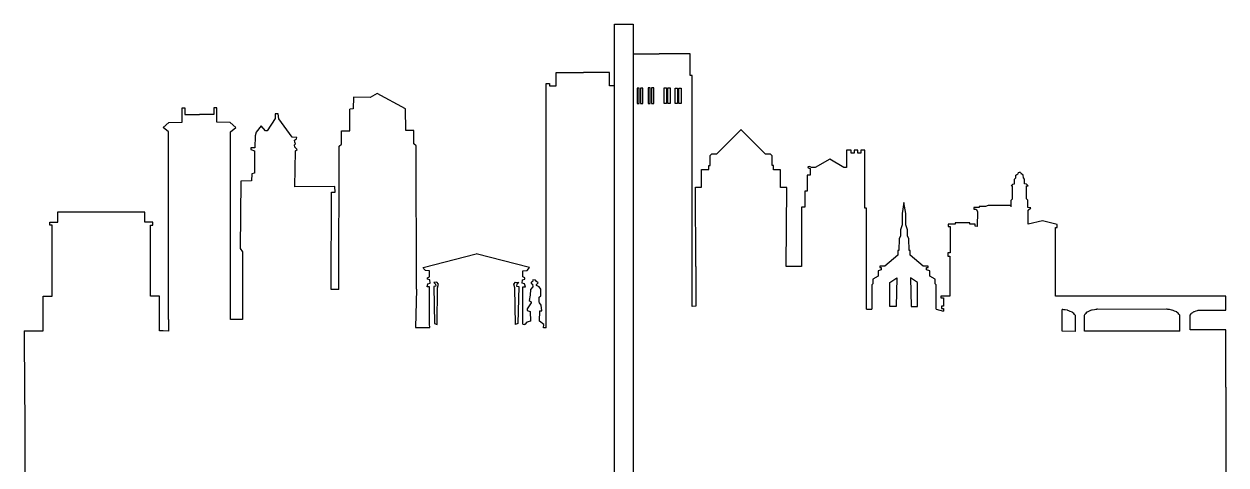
# Model space of a CAD drawing. Extents: x -114 to 89, y 7 to 226.
# Drawn here: x -114 to 89.1, y 151 to 225.5 of the extents above; entities that cross this region are included whole.
import ezdxf

# ---------------------------------------------------------------- set-up
doc = ezdxf.new("R2010")
doc.units = 0
doc.layers.add('outline', color=7, linetype='CONTINUOUS')

msp = doc.modelspace()

# ---------------------------------------------------------------- linework, layer by layer
at = {"layer": 'outline', "color": 7}
for points in [[(-14.200295, 225.528107), (-11.033998, 225.528107), (-11.033998, 94.126667), (-14.200295, 94.126667)], [(-10.023125, 214.699998), (-10.395595, 214.699998), (-10.395595, 212.079406), (-10.023125, 212.079406), (-10.023125, 214.699998)], [(-9.415819, 214.699998), (-9.788289, 214.699998), (-9.788289, 212.079406), (-9.415819, 212.079406), (-9.415819, 214.699998)], [(-8.163025, 214.713137), (-8.535495, 214.713137), (-8.535495, 212.092545), (-8.163025, 212.092545), (-8.163025, 214.713137)], [(-7.555721, 214.713137), (-7.928191, 214.713137), (-7.928191, 212.092545), (-7.555721, 212.092545), (-7.555721, 214.713137)], [(-5.789281, 214.713137), (-5.416811, 214.713137), (-5.416811, 212.092545), (-5.789281, 212.092545), (-5.789281, 214.713137)], [(-5.181978, 214.713137), (-4.809508, 214.713137), (-4.809508, 212.092545), (-5.181978, 212.092545), (-5.181978, 214.713137)], [(-3.929184, 214.699998), (-3.556714, 214.699998), (-3.556714, 212.079406), (-3.929184, 212.079406), (-3.929184, 214.699998)], [(-3.321879, 214.699998), (-2.949409, 214.699998), (-2.949409, 212.079406), (-3.321879, 212.079406), (-3.321879, 214.699998)], [(-44.184781, 174.72964), (-44.087871, 180.91288), (-43.952187, 181.55253), (-44.22355, 181.86265), (-44.746899, 181.84325), (-44.456153, 181.51372), (-44.397993, 181.2036), (-44.746892, 181.126), (-44.630593, 174.88463)], [(-30.958671, 174.72964), (-31.05559, 180.912881), (-31.191274, 181.552533), (-30.919912, 181.862651), (-30.396563, 181.843252), (-30.687309, 181.513721), (-30.745469, 181.2036), (-30.396569, 181.126001), (-30.512869, 174.884631), (-30.958671, 174.72964)], [(33.414629, 177.77373), (32.351088, 177.77373), (32.351088, 181.83798), (33.509588, 182.59766)], [(35.921555, 177.77373), (36.985096, 177.77373), (36.985096, 181.83798), (35.826596, 182.59766)]]:
    msp.add_lwpolyline(points, close=True, dxfattribs=at)
for points in [[(-11.034042, 220.49967), (-6.672502, 220.497347)], [(-1.084061, 177.735693), (-1.084061, 216.844255), (-1.419016, 216.844255), (-1.419016, 220.500146), (-6.672502, 220.497347)], [(-25.77047, 174.151153), (-25.77047, 215.46997), (-25.195271, 215.46997), (-25.195271, 215.085718), (-24.042519, 215.085718), (-24.042519, 217.333581), (-19.693401, 217.333581), (-19.4182, 217.333581)], [(-14.200123, 215.085718), (-15.069082, 215.085718), (-15.069082, 217.333581), (-19.4182, 217.333581)], [(-49.50717, 211.201696), (-54.326385, 213.806675), (-55.498626, 213.103332), (-58.338056, 213.155422), (-58.364106, 211.175636), (-58.928873, 211.148596)], [(-89.585286, 175.53592), (-89.585286, 207.296586), (-90.472115, 208.031776), (-89.526861, 208.872003), (-87.286259, 208.906993), (-87.286259, 211.357653), (-86.796129, 211.357653), (-86.796129, 210.202342), (-84.34547, 210.202342)], [(-60.769016, 180.61989), (-62.08923, 180.64529), (-62.03714, 197.108761), (-61.437994, 197.108761), (-61.464044, 198.046551), (-68.236995, 198.020451), (-68.132793, 204.06402), (-67.846244, 204.298468), (-68.236992, 204.715267), (-68.289082, 205.106014), (-68.106732, 205.288358), (-68.236981, 205.574907), (-68.263031, 205.913556), (-67.950434, 206.121954), (-67.888334, 206.353726), (-68.653781, 206.408506), (-70.946165, 209.508431), (-71.024315, 210.315977), (-71.545312, 210.315977), (-71.545312, 209.534481), (-72.899903, 207.450501), (-73.212501, 207.450501), (-73.941895, 208.33619), (-74.749439, 207.216052), (-74.931788, 206.616904), (-74.960478, 204.60486), (-75.663051, 204.58728), (-75.663051, 204.288686), (-75.030734, 204.095478), (-75.048304, 200.319141), (-75.517118, 200.193521), (-75.557668, 199.019381), (-77.366794, 198.949181), (-77.454614, 187.56751), (-77.050633, 187.00545), (-77.050633, 175.53596), (-79.105659, 175.53596), (-79.105654, 207.296581), (-78.218826, 208.031776), (-79.164079, 208.872003), (-81.404682, 208.906993), (-81.404682, 211.357653), (-81.894812, 211.357653), (-81.894812, 210.202342), (-84.34547, 210.202342)], [(-60.769016, 180.61989), (-60.717086, 204.867831), (-60.335553, 205.23527), (-60.335553, 207.44951), (-58.954914, 207.44951), (-58.928864, 211.148582)], [(-47.667024, 180.673), (-47.718954, 204.920945), (-48.100486, 205.288384), (-48.100486, 207.502623), (-49.481127, 207.502623), (-49.507177, 211.201696)], [(-0.440204, 184.5359), (-0.513044, 197.927871), (0.522611, 197.927871), (0.522611, 200.911174), (1.728295, 200.911174), (1.728295, 201.622223), (1.975617, 201.622223), (1.975617, 203.27617), (2.253855, 203.554407), (3.073103, 203.554407), (7.221461, 207.702769)], [(14.832463, 184.50252), (14.905303, 197.894501), (13.869647, 197.894501), (13.869647, 200.877801), (12.663962, 200.877801), (12.663962, 201.58885), (12.416642, 201.58885), (12.416642, 203.242798), (12.138404, 203.521034), (11.319157, 203.521034), (7.170798, 207.669398)], [(28.399027, 177.3387), (28.399027, 194.36216), (28.120788, 194.36216), (28.120788, 204.170615), (27.404345, 204.170615), (27.404345, 203.692982), (26.943775, 203.692982), (26.943775, 204.187674), (26.295565, 204.187674), (26.295565, 203.692982), (25.783819, 203.692982), (25.783819, 204.170615), (24.982081, 204.170615), (24.982081, 201.253663), (24.555626, 201.253663), (22.201599, 202.703614), (19.711103, 201.270723), (19.114067, 201.270723), (18.738784, 201.45837), (18.499973, 201.40717), (18.517033, 201.236582), (18.858194, 201.117186), (18.875254, 199.974291), (18.380572, 199.974291), (18.380572, 197.279101), (17.971161, 197.279101), (17.971161, 194.53273), (17.374125, 194.53273), (17.374125, 184.50251), (14.832455, 184.50251)], [(52.844151, 194.600835), (52.844151, 195.724775), (53.081564, 195.966614), (53.081564, 198.185272), (52.818678, 198.174767), (53.10259, 198.437637), (53.407522, 198.490215), (53.397069, 199.278836), (53.617892, 199.510164), (53.64946, 199.983336)], [(55.670291, 194.595403), (55.670291, 195.719341), (55.432877, 195.961185), (55.432877, 198.179839), (55.695761, 198.16934), (55.411852, 198.43221), (55.106917, 198.484788), (55.117375, 199.273409), (54.896555, 199.504737), (54.86499, 199.977909)], [(60.324375, 179.52127), (60.324375, 191.14344), (60.627851, 191.14344), (60.627851, 191.65044), (58.120993, 192.24195), (55.698619, 191.70678), (55.698619, 194.07281), (56.177467, 194.43898), (55.670454, 194.49528), (55.670454, 195.71919), (55.433045, 195.96104), (55.433045, 198.179691), (55.695921, 198.168891), (55.41202, 198.431771), (55.107086, 198.484371), (55.117556, 199.272991), (54.896742, 199.504311), (54.865182, 199.977491)], [(40.137745, 177.31793), (40.137745, 181.43916), (39.966817, 181.61009), (39.966817, 182.40774), (39.095579, 182.91075), (39.095579, 183.79415), (38.538026, 183.94354), (38.538026, 184.3639), (38.789325, 184.3639), (38.789325, 184.5728), (37.95368, 184.5728), (35.750626, 186.45299), (35.769606, 187.25066), (35.57969, 187.23176), (35.54173, 189.28288), (35.294836, 189.64372), (35.294836, 190.70727), (35.009957, 191.5809), (35.009957, 193.46108), (34.687085, 195.36019), (34.421193, 193.46099), (34.421193, 191.5808), (34.136313, 190.70718), (34.136313, 189.64364), (33.88942, 189.28278), (33.85146, 187.23167), (33.661544, 187.25067), (33.680524, 186.45301), (31.477471, 184.57282), (30.641826, 184.57282), (30.641826, 184.36391), (30.893125, 184.36391), (30.893125, 183.94354), (30.335572, 183.79416), (30.335572, 182.91076), (29.464334, 182.40775), (29.464334, 181.61009), (29.293405, 181.43917), (29.293405, 177.31794)], [(-113.99313, 173.65637), (-110.7507, 173.65637), (-110.7507, 179.50779), (-109.23982, 179.50779), (-109.23982, 191.38941), (-109.23982, 191.49832), (-109.64678, 191.49832), (-109.64678, 192.04283), (-108.27692, 192.04283), (-108.27692, 193.74512), (-100.27806, 193.74512)], [(-90.472855, 173.65205), (-91.123811, 173.65205), (-91.123811, 179.50348), (-92.634684, 179.50348), (-92.634684, 191.38509), (-92.634684, 191.49401), (-92.227735, 191.49401), (-92.227735, 192.0385), (-93.597593, 192.0385), (-93.597593, 193.7408), (-101.59645, 193.7408)], [(52.84758, 194.85425), (48.96635, 194.85425), (48.493173, 194.68876), (47.452208, 194.68876), (47.452208, 194.49948), (46.516362, 194.49948), (46.516362, 194.22611), (46.894915, 194.22611), (47.122613, 193.8317), (47.084183, 191.31347), (46.758209, 191.32427), (46.758209, 191.70281), (45.874957, 191.70281), (45.874957, 191.93414), (43.382921, 191.93414), (43.382921, 191.69229), (42.194733, 191.69229), (42.194733, 191.27169), (42.51018, 191.27169), (42.51018, 186.83438), (42.142158, 186.83438), (42.142158, 186.29811), (42.468118, 186.29811), (42.468118, 179.50547), (40.932932, 179.50547), (40.932932, 179.25311), (41.427137, 179.25311), (41.427137, 177.83358), (41.048594, 177.83358), (41.048594, 177.42351), (41.416616, 177.42351), (41.416616, 176.9924)], [(60.324374, 179.52127), (60.324374, 191.14344), (60.627849, 191.14344), (60.627849, 191.65044), (58.120991, 192.24195), (55.698618, 191.70678), (55.698618, 194.07281), (56.177466, 194.43898), (55.670453, 194.49528), (55.670453, 194.59529)], [(-45.453065, 174.7952), (-45.453065, 181.11148), (-45.876282, 181.11148), (-45.74142, 181.61478), (-45.360012, 181.71693), (-45.397202, 182.26928), (-45.804447, 182.37314), (-45.804447, 182.60473), (-45.477051, 182.77242), (-45.477051, 183.78653), (-46.171765, 183.83453), (-46.427292, 184.15394), (-46.555056, 184.35356), (-37.571732, 186.69322)], [(-29.690388, 174.795241), (-29.690388, 181.111523), (-29.267171, 181.111523), (-29.402034, 181.614821), (-29.783442, 181.716971), (-29.746252, 182.269321), (-29.339008, 182.37318), (-29.339008, 182.604773), (-29.666406, 182.77246), (-29.666406, 183.786571), (-28.971692, 183.834572), (-28.716165, 184.153982), (-28.588403, 184.353602), (-37.571725, 186.693262)], [(-0.440204, 184.5359), (-0.440204, 177.819312), (-1.084061, 177.735611)], [(-26.945733, 179.311843), (-26.648907, 179.566261), (-26.627687, 180.711171), (-26.924513, 181.11402), (-27.412159, 181.304832), (-27.390939, 181.495653), (-27.094108, 181.771272), (-27.412135, 182.004502), (-27.56055, 182.195311), (-27.984593, 182.258912), (-28.048204, 181.940883), (-28.260227, 181.877282), (-28.302616, 181.665261), (-28.048193, 181.559272), (-28.005802, 181.071621), (-28.387437, 180.647592), (-28.429825, 179.693501), (-28.620646, 178.781811), (-28.28141, 178.569792), (-28.28141, 178.357771), (-28.620646, 177.891332), (-28.981079, 177.382472), (-28.981079, 177.106853), (-28.451029, 176.894832), (-28.387418, 175.30468), (-29.044683, 175.11386), (-29.341513, 174.711032), (-29.489924, 174.711032)], [(-47.667023, 180.673), (-47.842643, 174.19512), (-45.389175, 174.19512), (-45.453065, 174.7952)], [(89.138074, 177.14756), (89.138074, 179.52127), (60.324375, 179.52127)], [(-25.77047, 174.151153), (-26.203656, 174.138551), (-26.118846, 174.732212), (-26.860918, 175.304662), (-26.818526, 177.04322), (-26.5005, 177.04322), (-26.585309, 177.997311), (-26.903341, 178.378961)], [(28.399028, 177.3387), (29.293404, 177.3179)], [(40.137744, 177.31793), (41.416615, 176.9924)], [(63.690733, 173.52316), (61.444628, 173.57426), (61.444628, 177.24971)], [(61.546727, 177.24965), (61.44463, 177.24965)], [(67.349527, 177.34287), (67.451624, 177.34287), (79.174876, 177.29177)], [(79.174877, 177.29182), (79.07278, 177.29182)], [(-89.585286, 175.53592), (-89.565556, 173.58422), (-90.472858, 173.65202)], [(-29.690388, 174.795201), (-29.489924, 174.711)], [(63.690733, 173.52316), (63.690733, 176.2287), (63.56311, 176.40736)], [(65.205521, 173.61637), (65.205521, 176.32193), (65.333144, 176.50058)], [(81.318882, 173.56533), (81.318882, 176.27087), (81.19126, 176.44953)], [(89.138074, 164.13036), (89.138074, 173.82945), (83.088907, 173.82945), (83.114437, 176.0245), (83.088907, 176.27974)], [(-113.99313, 173.65637), (-113.94773, 171.94917)], [(81.318882, 173.56533), (65.20551, 173.61643)], [(-113.94772, 171.94917), (-113.87862, 157.57399), (-113.87862, 7.4332)], [(89.138074, 164.130361), (89.138074, 6.726952), (-10.894544, 6.726952)]]:
    msp.add_lwpolyline(points, dxfattribs=at)
for points in [[(53.64946, 199.983336), (53.954398, 200.183118), (54.006971, 200.22518), (54.006971, 200.22518)], [(54.86499, 199.977909), (54.560056, 200.177691), (54.507479, 200.219754), (54.507479, 200.219754)], [(54.865182, 199.977491), (54.560248, 200.177271), (54.50767, 200.219341), (54.50767, 200.219341)], [(-26.903341, 178.378961), (-26.924561, 178.484951), (-26.945733, 179.311843), (-26.945733, 179.311843)], [(62.363488, 177.12203), (61.776433, 177.22408), (61.546727, 177.24965), (61.546727, 177.24965)], [(63.180251, 176.79023), (62.64425, 176.99441), (62.363488, 177.12203), (62.363488, 177.12203)], [(63.56311, 176.40736), (63.333403, 176.63709), (63.180251, 176.79023), (63.180251, 176.79023)], [(65.333144, 176.50058), (65.56285, 176.7303), (65.716003, 176.88344), (65.716003, 176.88344)], [(65.716003, 176.88344), (66.252004, 177.08763), (66.532765, 177.21525), (66.532765, 177.21525)], [(66.532765, 177.21525), (67.11982, 177.3173), (67.349527, 177.34287), (67.349527, 177.34287)], [(79.991639, 177.16421), (79.404583, 177.26625), (79.174877, 177.29182), (79.174877, 177.29182)], [(80.8084, 176.83239), (80.272398, 177.03659), (79.991639, 177.16421), (79.991639, 177.16421)], [(81.19126, 176.44953), (80.961554, 176.67925), (80.8084, 176.83239), (80.8084, 176.83239)], [(83.318628, 176.61156), (83.599389, 176.84127), (83.80357, 176.91784), (83.80357, 176.91784)], [(83.80357, 176.91784), (84.237478, 177.07098), (84.518249, 177.14756), (84.518249, 177.14756)], [(84.518249, 177.14756), (85.054256, 177.14756), (89.138074, 177.14756), (89.138074, 177.14756)], [(83.088907, 176.27974), (83.21653, 176.50946), (83.318628, 176.61156), (83.318628, 176.61156)]]:
    msp.add_open_spline(points, degree=3, dxfattribs=at)
at = {"layer": 'outline', "color": 1}
for points in [[(53.997438, 200.204445), (53.997439, 200.360682), (54.111206, 200.487336), (54.251545, 200.487338)], [(54.251545, 200.487338), (54.318939, 200.487339), (54.383573, 200.457534), (54.431228, 200.404482)], [(54.431228, 200.404482), (54.478884, 200.351429), (54.505656, 200.279474), (54.505657, 200.204445)]]:
    msp.add_open_spline(points, degree=3, dxfattribs=at)

doc.saveas('drawing.dxf')
